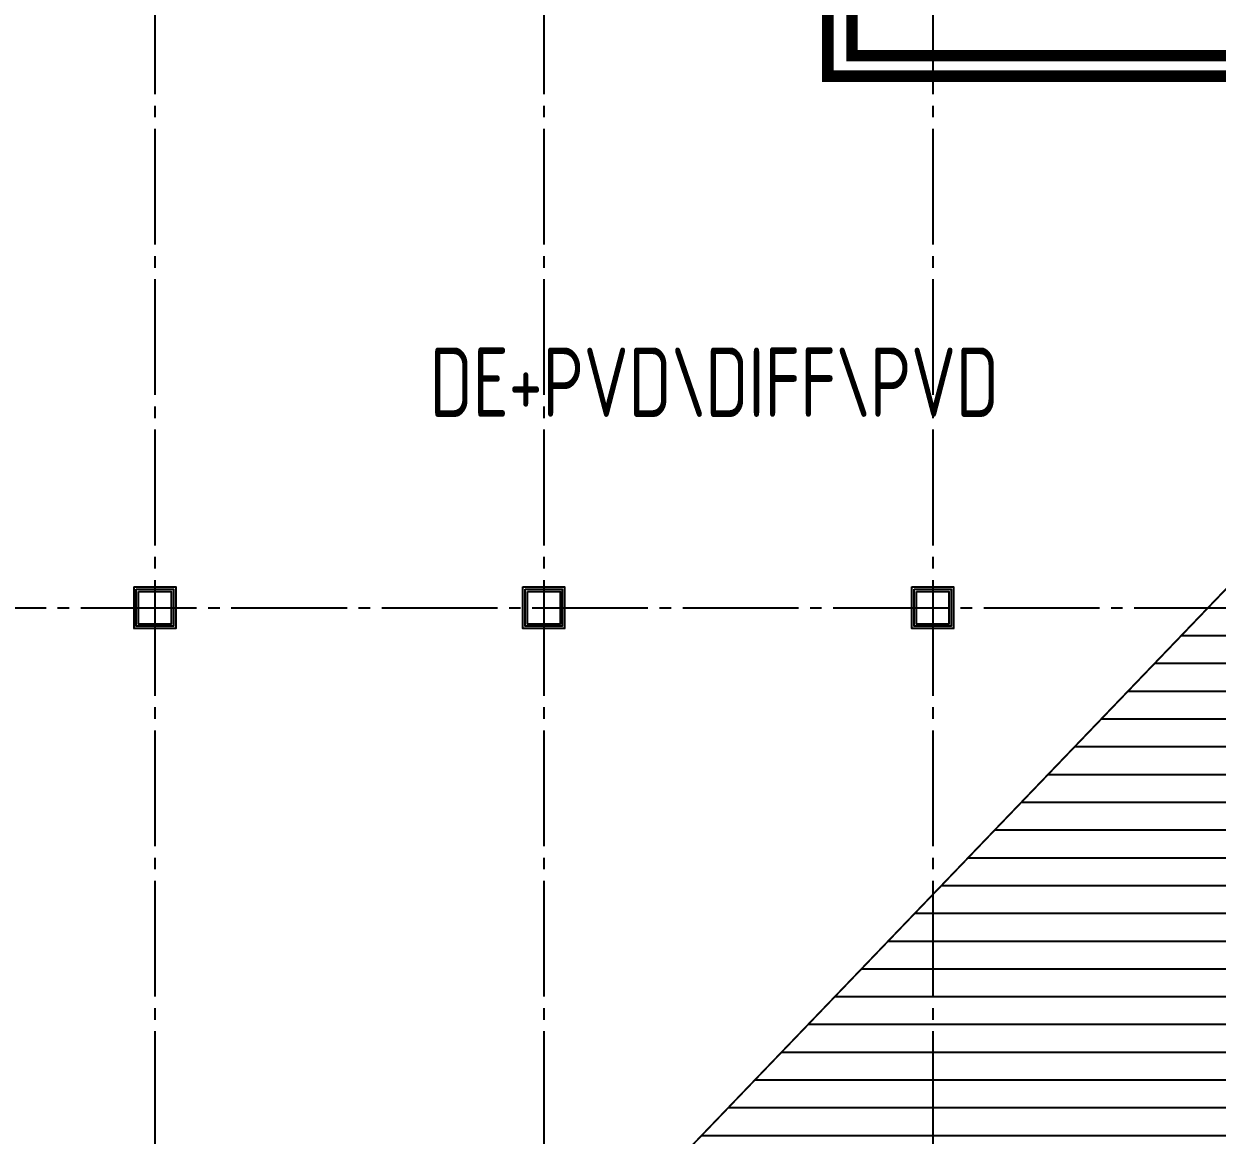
# Model space of a CAD drawing. Extents: x -18489 to 195597, y -1599 to 112111.
# Drawn here: x 17357 to 19934, y 4861 to 7262 of the extents above; entities that cross this region are included whole.
import ezdxf
from ezdxf.enums import TextEntityAlignment as Align

# ---------------------------------------------------------------- set-up
doc = ezdxf.new("R2010")
doc.units = 0
doc.header["$LTSCALE"] = 100
doc.linetypes.add('X-S-FAB-L10$0$COL-CEN-LIN', pattern=[3.25, 2.5, -0.25, 0.25, -0.25])
for name, color, linetype in [('188K-SM-03-F10-ARCH-PA-Y2257103$0$K-AREA', 53, 'Continuous'), ('188K-SM-03-F10-ARCH-PA-Y2257103$0$K-AREA-細區', 53, 'Continuous'), ('188K-SM-03-F10-ARCH-PA-Y2257103$0$K-P1S-4.2-單抗', 53, 'Continuous'), ('188K-SM-03-F10-ARCH-PA-Y2257103$0$K-TXT', 53, 'Continuous'), ('188K-SM-07-F10-MECH-CR PIPE-Y2257103$0$00_AC_CHS_12℃', 4, 'Continuous'), ('188K-SM-07-F10-MECH-CR PIPE-Y2257103$0$00_AC_CHS_20℃', 3, 'Continuous'), ('X-S-FAB-L10$0$0-DIM-TXT', 8, 'Continuous'), ('X-S-FAB-L10$0$BLOCK', 8, 'Continuous'), ('X-S-FAB-L10$0$CCL', 8, 'X-S-FAB-L10$0$COL-CEN-LIN'), ('X-S-FAB-L10$0$COL-S', 8, 'Continuous'), ('X-S-FAB-L10$0$DIM-SEC', 8, 'Continuous'), ('X-S-FAB-L10$0$PEN4', 8, 'Continuous')]:
    doc.layers.add(name, color=color, linetype=linetype)
doc.styles.add('188K-SM-03-F10-ARCH-PA-Y2257103$0$AA-TXT', font='isocp.shx', dxfattribs={"width": 0.8, "bigfont": 'chineset.shx'})
doc.styles.add('X-S-FAB-L10$0$CHINA', font='simplex.shx', dxfattribs={"width": 0.75, "bigfont": 'chineset.shx'})
doc.styles.add('X-S-FAB-L10$0$Standard', font='', dxfattribs={"width": 0.8})
doc.styles.add('X-S-FAB-L10$0$TG_NOTE_TEXT', font='simplex.shx', dxfattribs={"width": 0.75, "bigfont": 'chineset.shx'})
doc.styles.get('X-S-FAB-L10$0$Standard').set_extended_font_data('Microsoft JhengHei')

# ---------------------------------------------------------------- blocks, each defined once
blk = doc.blocks.new('X-S-FAB-L10$0$FAB2-L05')
at = {"layer": 'X-S-FAB-L10$0$CCL'}
for p, q in [((-8520, 11005), (-8520, 0)), ((-7680, 11005), (-7680, 0)), ((-6840, 11005), (-6840, 0)), ((-26880, 6720), (1210, 6720))]:
    blk.add_line(p, q, dxfattribs=at)
at = {"layer": 'X-S-FAB-L10$0$COL-S'}
for points in [[(-8555, 6755), (-8485, 6755), (-8485, 6685), (-8555, 6685)], [(-7715, 6755), (-7645, 6755), (-7645, 6685), (-7715, 6685)], [(-6875, 6755), (-6805, 6755), (-6805, 6685), (-6875, 6685)]]:
    blk.add_lwpolyline(points, close=True, dxfattribs=at)
blk = doc.blocks.new('*U225')
blk.add_lwpolyline([(0, 0.5), (65.247, 0.5), (65.554, 0.09), (65.554, 0.3), (65.554, 0.818), (65.796, 0.5, 0.234256), (65.797, 0.5), (131.109, 0.5)], format="xyb")
blk = doc.blocks.new('X-S-FAB-L10')
at = {"layer": 'X-S-FAB-L10$0$PEN4'}
h = blk.add_hatch(dxfattribs=at)
h.set_pattern_fill('LINE', color=256, scale=480)
h.set_pattern_definition([(0, (0, 0), (0, 60), [])])
h.paths.add_polyline_path([(16745, -35), (15995, -35), (15995, 35), (15925, 35), (15925, -35), (15155, -35), (15155, 35), (15085, 35), (15085, -35), (15155, -35), (15155, -250), (13920, -250), (19914.055, 6000), (21180, 7320), (21180, 5520), (23465, 5520), (23485, 3587.5), (24315, 3587.5), (24315, 1870), (17075, 1870), (17075, 2060), (16745, 2060), (16745, -21.034)])
at = {"layer": 'DefPoints'}
blk.add_lwpolyline([(16745, -35), (15995, -35), (15995, 35), (15925, 35), (15925, -35), (15155, -35), (15155, 35), (15085, 35), (15085, -35), (15155, -35), (15155, -250), (13920, -250), (19914.055, 6000), (21180, 7320), (21180, 5520), (23465, 5520), (23485, 3587.5), (24315, 3587.5), (24315, 1870), (17075, 1870), (17075, 2060), (16745, 2060), (16745, -21.034)], close=True, dxfattribs=at)
at = {"layer": 'X-S-FAB-L10$0$COL-S'}
for p, q in [((17605, 6035), (17675, 6035)), ((17605, 5965), (17605, 6035)), ((17675, 6035), (17675, 5965)), ((18445, 6035), (18515, 6035)), ((18445, 5965), (18445, 6035)), ((18515, 6035), (18515, 5965)), ((19285, 6035), (19355, 6035)), ((19285, 5965), (19285, 6035)), ((19355, 6035), (19355, 5965)), ((17675, 5965), (17605, 5965)), ((18515, 5965), (18445, 5965)), ((19355, 5965), (19285, 5965))]:
    blk.add_line(p, q, dxfattribs=at)
at = {"layer": 'X-S-FAB-L10$0$BLOCK'}
blk.add_blockref('X-S-FAB-L10$0$FAB2-L05', (26160, -720), dxfattribs=at)
at = {"layer": 'X-S-FAB-L10$0$DIM-SEC', "xscale": 79.99999999999999, "yscale": 79.99999999999999, "zscale": 79.99999999999999, "rotation": 46.19751215650524}
blk.add_blockref('*U225', (13948.869, -277.687), dxfattribs=at)
at = {"style": 'X-S-FAB-L10$0$TG_NOTE_TEXT', "width": 0.5, "flags": 1}
for p in [(7463.301, 9020), (18268.251, 8649), (11197.77, 4800.167), (16485.801, 4800.167), (25420.27, 2635), (13360, 320.001, 0), (7463.301, -33.333)]:
    blk.add_attdef('WH', text='', height=20, dxfattribs=at).set_placement(p, align=Align.BOTTOM_LEFT)
at = {"width": 0.5}
for style, p in [('X-S-FAB-L10$0$TG_NOTE_TEXT', (7585, 9020)), ('X-S-FAB-L10$0$TG_NOTE_TEXT', (18389.95, 8649)), ('X-S-FAB-L10$0$TG_NOTE_TEXT', (11117.5, 4813.5)), ('X-S-FAB-L10$0$TG_NOTE_TEXT', (16607.5, 4813.5)), ('X-S-FAB-L10$0$TG_NOTE_TEXT', (25350, 2635)), ('X-S-FAB-L10$0$Standard', (13129.375, 325.001, 0)), ('X-S-FAB-L10$0$TG_NOTE_TEXT', (7585, -20))]:
    blk.add_attdef('DESC', text='', height=10, dxfattribs=dict(at, style=style)).set_placement(p, align=Align.BOTTOM_LEFT)
for tag, style, p in [('TYPE', 'X-S-FAB-L10$0$TG_NOTE_TEXT', (7619.286, 9020)), ('NO', 'X-S-FAB-L10$0$TG_NOTE_TEXT', (7650.095, 9020)), ('TYPE', 'X-S-FAB-L10$0$TG_NOTE_TEXT', (18424.236, 8649)), ('NO', 'X-S-FAB-L10$0$TG_NOTE_TEXT', (18455.045, 8649)), ('NO', 'X-S-FAB-L10$0$TG_NOTE_TEXT', (11088.595, 4813.5)), ('TYPE', 'X-S-FAB-L10$0$TG_NOTE_TEXT', (11151.786, 4813.5)), ('TYPE', 'X-S-FAB-L10$0$TG_NOTE_TEXT', (16641.786, 4813.5)), ('NO', 'X-S-FAB-L10$0$TG_NOTE_TEXT', (16672.595, 4813.5)), ('NO', 'X-S-FAB-L10$0$TG_NOTE_TEXT', (25313, 2635)), ('TYPE', 'X-S-FAB-L10$0$TG_NOTE_TEXT', (25350, 2635)), ('NO', 'X-S-FAB-L10$0$Standard', (13100, 320.001, 0)), ('TYPE', 'X-S-FAB-L10$0$Standard', (13129.375, 320.001, 0)), ('TYPE', 'X-S-FAB-L10$0$TG_NOTE_TEXT', (7619.286, -20)), ('NO', 'X-S-FAB-L10$0$TG_NOTE_TEXT', (7650.095, -20))]:
    blk.add_attdef(tag, text='', height=10, dxfattribs=dict(at, style=style)).set_placement(p, align=Align.BOTTOM_RIGHT)
at = {"style": 'X-S-FAB-L10$0$TG_NOTE_TEXT', "width": 0.5, "flags": 1}
for rotation, p in [(180, (43, 7480)), (180, (943, 7480)), (90, (24310, 3717.77)), (270, (17080, 1711.699))]:
    blk.add_attdef('WH', text='', height=20, rotation=rotation, dxfattribs=at).set_placement(p, align=Align.BOTTOM_LEFT)
at = {"width": 0.5}
for rotation, style, p in [(180, 'X-S-FAB-L10$0$Standard', (317.625, 7480)), (180, 'X-S-FAB-L10$0$Standard', (1217.625, 7480)), (90, 'X-S-FAB-L10$0$TG_NOTE_TEXT', (24310, 3647.5)), (270, 'X-S-FAB-L10$0$TG_NOTE_TEXT', (17080, 1605))]:
    blk.add_attdef('DESC', text='', height=10, rotation=rotation, dxfattribs=dict(at, style=style)).set_placement(p, align=Align.BOTTOM_LEFT)
for tag, rotation, style, p in [('TYPE', 180, 'X-S-FAB-L10$0$Standard', (317.625, 7480)), ('NO', 180, 'X-S-FAB-L10$0$Standard', (347, 7480)), ('TYPE', 180, 'X-S-FAB-L10$0$Standard', (1217.625, 7480)), ('NO', 180, 'X-S-FAB-L10$0$Standard', (1247, 7480)), ('TYPE', 90, 'X-S-FAB-L10$0$TG_NOTE_TEXT', (24310, 3647.5)), ('NO', 90, 'X-S-FAB-L10$0$TG_NOTE_TEXT', (24310, 3610.5)), ('TYPE', 270, 'X-S-FAB-L10$0$TG_NOTE_TEXT', (17080, 1605)), ('NO', 270, 'X-S-FAB-L10$0$TG_NOTE_TEXT', (17080, 1573))]:
    blk.add_attdef(tag, text='', height=10, rotation=rotation, dxfattribs=dict(at, style=style)).set_placement(p, align=Align.BOTTOM_RIGHT)
at = {"layer": 'X-S-FAB-L10$0$0-DIM-TXT', "style": 'X-S-FAB-L10$0$CHINA', "width": 0.75}
for p in [(667.414, 7855.1, -2689.4), (22627.353, 6728.814), (25644.722, 6728.814), (24778.787, 5569.051), (1118.252, 4980), (417.801, 4594.623), (23874.84, 4355), (22927.43, 4330.122), (23749.869, 3901.367), (417.801, 3765.236), (1118.252, 3730), (417.801, 3115.79), (536.882, 2227.832), (16908.994, 1782.652), (888.445, 880.466), (16977.43, 750), (18878.841, 750), (25641.221, 553.233), (21364.03, 526.894)]:
    blk.add_attdef('HIG', text='', height=80, dxfattribs=at).set_placement(p, align=Align.MIDDLE_LEFT)
blk = doc.blocks.new('188K-SM-07-F10-MECH-CR PIPE-Y2257103')
at = {"layer": '188K-SM-07-F10-MECH-CR PIPE-Y2257103$0$00_AC_CHS_12℃', "ltscale": 1000, "const_width": 25}
blk.add_lwpolyline([(1851.868, 8891.806), (17554.694, 8891.806), (17554.694, 8533.781), (18869.339, 8533.781), (18869.339, 8210.953), (19145.512, 8210.953), (19145.512, 7193.101), (21593.159, 7193.101), (21593.159, 6074.065)], dxfattribs=at)
at = {"layer": '188K-SM-07-F10-MECH-CR PIPE-Y2257103$0$00_AC_CHS_20℃', "ltscale": 1000, "const_width": 25}
blk.add_lwpolyline([(1851.868, 8847.601), (17514.253, 8847.601), (17514.253, 8489.576), (18832.722, 8489.576), (18832.722, 8166.748), (19093.353, 8166.748), (19093.353, 7148.896), (21554.57, 7148.896), (21554.57, 6074.065)], dxfattribs=at)
blk = doc.blocks.new('188K-SM-03-F10-ARCH-PA-Y2257103')
at = {"layer": '188K-SM-03-F10-ARCH-PA-Y2257103$0$K-AREA', "color": 1, "const_width": 3}
for points in [[(17595, 6045), (17685, 6045), (17685, 5955), (17595, 5955)], [(18435, 6045), (18525, 6045), (18525, 5955), (18435, 5955)], [(19275, 6045), (19365, 6045), (19365, 5955), (19275, 5955)]]:
    blk.add_lwpolyline(points, close=True, dxfattribs=at)
at = {"layer": '188K-SM-03-F10-ARCH-PA-Y2257103$0$K-AREA-細區', "const_width": 1}
for points in [[(17595, 6045), (17685, 6045), (17685, 5955), (17595, 5955)], [(18435, 6045), (18525, 6045), (18525, 5955), (18435, 5955)], [(19275, 6045), (19365, 6045), (19365, 5955), (19275, 5955)]]:
    blk.add_lwpolyline(points, close=True, dxfattribs=at)
at = {"layer": '188K-SM-03-F10-ARCH-PA-Y2257103$0$K-P1S-4.2-單抗'}
for points in [[(17595, 6045), (17685, 6045), (17685, 5955), (17595, 5955)], [(17600, 6040), (17680, 6040), (17680, 5960), (17600, 5960)], [(18435, 6045), (18525, 6045), (18525, 5955), (18435, 5955)], [(18440, 6040), (18520, 6040), (18520, 5960), (18440, 5960)], [(19275, 6045), (19365, 6045), (19365, 5955), (19275, 5955)], [(19280, 6040), (19360, 6040), (19360, 5960), (19280, 5960)]]:
    blk.add_lwpolyline(points, close=True, dxfattribs=at)
at = {"layer": '188K-SM-03-F10-ARCH-PA-Y2257103$0$K-TXT', "style": '188K-SM-03-F10-ARCH-PA-Y2257103$0$AA-TXT', "width": 0.8}
blk.add_text('DE+PVD\\DIFF\\PVD', height=150, dxfattribs=at).set_placement((18848.4, 6487.5), align=Align.MIDDLE_CENTER)

msp = doc.modelspace()

# ---------------------------------------------------------------- block references
msp.add_blockref('X-S-FAB-L10', (0, 0))

# ---------------------------------------------------------------- next in the draw order: block references
msp.add_blockref('188K-SM-07-F10-MECH-CR PIPE-Y2257103', (0, 0))

# ---------------------------------------------------------------- next in the draw order: block references
msp.add_blockref('188K-SM-03-F10-ARCH-PA-Y2257103', (0, 0))

doc.saveas('drawing.dxf')
